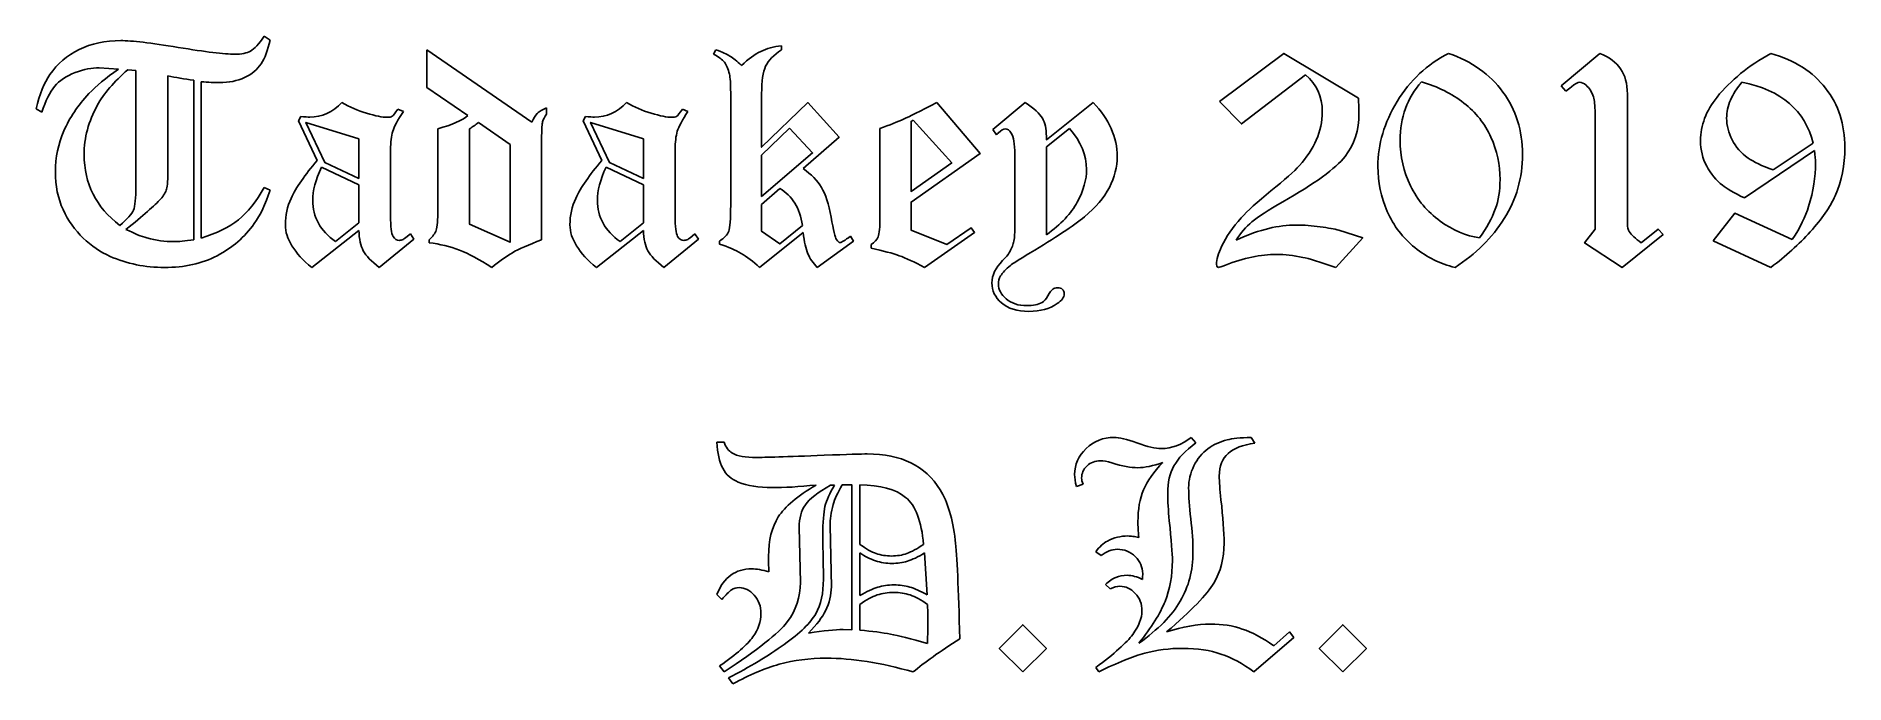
# Model space of a CAD drawing. Extents: x 1.5 to 13.7, y 6.1 to 10.5.
import ezdxf

# ---------------------------------------------------------------- set-up
doc = ezdxf.new("R2010")
doc.units = 0
doc.layers.add('Layer_1', color=7, linetype='CONTINUOUS')

msp = doc.modelspace()

# ---------------------------------------------------------------- linework, layer by layer
at = {"layer": 'Layer_1', "color": 7}
for points in [[(3.067371, 10.46663), (3.105738, 10.43963)], [(3.067371, 10.46611), (3.067371, 10.46663)], [(4.157212, 10.37538), (4.861306, 9.89112)], [(4.432007, 9.93479), (4.157213, 10.12248), (4.157212, 10.37538)], [(6.079723, 10.34527), (6.095277, 10.37537)], [(6.533916, 10.40234), (6.533916, 10.37534)], [(9.470577, 10.028), (9.901951, 10.35153), (10.401764, 10.05081)], [(11.761214, 10.13377), (12.020453, 10.35153)], [(2.090558, 10.24653), (1.959901, 10.25353)], [(2.206697, 10.23643), (2.151738, 10.24143)], [(2.206697, 9.46164), (2.206697, 10.23643)], [(2.421347, 10.20013), (2.421347, 9.58003)], [(10.04811, 10.20821), (9.617773, 9.87846), (9.470577, 10.028)], [(2.595559, 9.10093), (2.595556, 10.17113)], [(2.643256, 10.16148), (2.643256, 9.11311)], [(6.193793, 9.33427), (6.193793, 10.08813)], [(6.401186, 10.07981), (6.401186, 9.72206), (6.710199, 10.02174), (6.920701, 9.78946), (6.680127, 9.57896)], [(11.792327, 10.09851), (11.761214, 10.13377)], [(12.205035, 10.07881), (12.205035, 9.21088)], [(1.576228, 9.95696), (1.537861, 9.97976)], [(3.962262, 9.97677), (3.962264, 9.97719)], [(3.962264, 9.97719), (3.999594, 9.96269)], [(4.959816, 9.98652), (4.959816, 9.94402)], [(5.870263, 9.97677), (5.870264, 9.97719)], [(5.870264, 9.97719), (5.907594, 9.96269)], [(7.575021, 10.02178), (7.867442, 9.68062), (7.402886, 9.35501), (7.402886, 9.16629), (7.64346, 9.07089), (7.806262, 9.18184), (7.829075, 9.15074), (7.493101, 8.91639)], [(7.950399, 9.84031), (8.16816, 10.02178)], [(8.310223, 9.79468), (8.310223, 9.77188), (8.624421, 10.02179)], [(12.298355, 9.08128), (12.411384, 9.17358), (12.444564, 9.13828), (12.170808, 8.91637), (11.918827, 9.08125), (11.988307, 9.17355), (11.988307, 9.95023)], [(3.422009, 9.63371), (3.297574, 9.89917), (3.312091, 9.92817)], [(4.230837, 9.30223), (4.230837, 9.84559)], [(4.443413, 9.84651), (4.443413, 9.20567), (4.715095, 9.08539), (4.715095, 9.74076)], [(4.715095, 9.74076), (4.502519, 9.88801)], [(5.330009, 9.63371), (5.205574, 9.89917), (5.220091, 9.92817)], [(7.194457, 9.25442), (7.194457, 9.84756)], [(7.975291, 9.80615), (7.950399, 9.84031)], [(8.465766, 9.84757), (8.310223, 9.72417)], [(3.913527, 9.70449), (3.913527, 9.26275)], [(4.926635, 9.79992), (4.926635, 9.10205)], [(5.821527, 9.70449), (5.821527, 9.26275)], [(8.310223, 9.72417), (8.310223, 9.13518)], [(13.459704, 9.70036), (12.989962, 9.38202)], [(13.182876, 9.56961), (13.450416, 9.75009)], [(3.700951, 9.47115), (3.450008, 9.58833)], [(5.608951, 9.47115), (5.358008, 9.58833)], [(8.098689, 9.17986), (8.098689, 9.67552)], [(3.54437, 9.08955), (3.700951, 9.21606), (3.700951, 9.47115)], [(5.45237, 9.08955), (5.608951, 9.21606), (5.608951, 9.47115)], [(3.067371, 9.4522), (3.105738, 9.4335)], [(6.523547, 9.4463), (6.401186, 9.33842)], [(6.401186, 9.33842), (6.401186, 9.15903), (6.523547, 9.07403), (6.674943, 9.19846)], [(12.779505, 9.09578), (12.925716, 9.28035), (13.310427, 9.10407)], [(3.700951, 9.165), (3.385716, 8.91613)], [(4.046257, 9.14113), (4.06907, 9.10693), (3.837829, 8.91613)], [(4.17173, 9.08239), (4.17173, 9.10209)], [(5.60895, 9.165), (5.293716, 8.91613)], [(5.954257, 9.14113), (5.97707, 9.10693), (5.745829, 8.91613)], [(6.680126, 9.15067), (6.386668, 8.91632)], [(6.996398, 9.12579), (7.0161, 9.09259), (6.774489, 8.91631)], [(10.270018, 9.16632), (10.430747, 9.11442), (10.250316, 8.91636)], [(13.167278, 8.91639), (12.779505, 9.09578)], [(6.119133, 9.07292), (6.119133, 9.09262)], [(7.135351, 9.04499), (7.135351, 9.07089)], [(9.281596, 7.77732), (9.311668, 7.74002)], [(9.682899, 7.77732), (9.682903, 7.77643)], [(9.682903, 7.77643), (9.706753, 7.73913)], [(6.101256, 7.74532), (6.149993, 7.74532)], [(6.101272, 7.74508), (6.101256, 7.74532)], [(6.890387, 7.45778), (6.863426, 7.45778)], [(6.947417, 6.48858), (7.006524, 6.48758), (7.006524, 7.45817), (6.94119, 7.45809)], [(7.059403, 7.45813), (7.059403, 7.0599)], [(8.555727, 7.46301), (8.511138, 7.44741)], [(6.652924, 7.17365), (6.661224, 6.80553)], [(6.860308, 7.18329), (6.868608, 6.77473)], [(7.059404, 7.00291), (7.059403, 6.7177)], [(7.511516, 6.7219), (7.493888, 7.00291)], [(8.677052, 6.98558), (8.640759, 7.01048)], [(8.737199, 6.76127), (8.70609, 6.79137)], [(6.134451, 6.69031), (6.101268, 6.72351)], [(7.059403, 6.65756), (7.059403, 6.48439)], [(9.835335, 6.37965), (9.93903, 6.47295), (9.969102, 6.43665), (9.700531, 6.2054)], [(6.150005, 6.20513), (6.119933, 6.24553)], [(8.6615, 6.20547), (8.640761, 6.23447)], [(6.2091, 6.12529), (6.179028, 6.16469)]]:
    msp.add_lwpolyline(points, dxfattribs=at)
for points in [[(6.53391, 10.40237)], [(11.005277, 10.35153)], [(10.82484, 10.16073)], [(7.57502, 10.02178)], [(3.700951, 9.77913), (3.346312, 9.88801), (3.472821, 9.62048), (3.700951, 9.51367)], [(5.608951, 9.77913), (5.254312, 9.88801), (5.380821, 9.62048), (5.608951, 9.51367)], [(6.588875, 9.85068), (6.401186, 9.66921), (6.401186, 9.39234), (6.742345, 9.68373)], [(7.417403, 9.90253), (7.402886, 9.89553), (7.402886, 9.42579), (7.675606, 9.61659)], [(8.152355, 6.20544), (7.994738, 6.36306), (8.152355, 6.52172), (8.31101, 6.36306)], [(10.296781, 6.20544), (10.139164, 6.36306), (10.296781, 6.52172), (10.455436, 6.36306)]]:
    msp.add_lwpolyline(points, close=True, dxfattribs=at)
for points in [[(1.826134, 10.37691), (1.907708, 10.416977), (2.000689, 10.43701), (2.105076, 10.43701)], [(2.105076, 10.43701), (2.177663, 10.43701), (2.3059, 10.42181), (2.489787, 10.39141)], [(2.975082, 10.36651), (2.999969, 10.381043), (3.030732, 10.414243), (3.067371, 10.46611)], [(3.105738, 10.43963), (3.09122, 10.372577), (3.071173, 10.319693), (3.045595, 10.28098)], [(1.629113, 10.20893), (1.678887, 10.281517), (1.744561, 10.33751), (1.826134, 10.37691)], [(2.489787, 10.39141), (2.673673, 10.36101), (2.800182, 10.34581), (2.869313, 10.34581)], [(2.869313, 10.34581), (2.91563, 10.34581), (2.950886, 10.35271), (2.975082, 10.36651)], [(6.151273, 10.29237), (6.136755, 10.311703), (6.112905, 10.329337), (6.079723, 10.34527)], [(6.095277, 10.37537), (6.136755, 10.36017), (6.167863, 10.346003), (6.188603, 10.33287)], [(6.188603, 10.33287), (6.210033, 10.320403), (6.236303, 10.29967), (6.267412, 10.27067)], [(6.267412, 10.27067), (6.312346, 10.313537), (6.354862, 10.344637), (6.394957, 10.36397)], [(6.394957, 10.36397), (6.435744, 10.384037), (6.482061, 10.396837), (6.53391, 10.40237)], [(6.533916, 10.37534), (6.481377, 10.34074), (6.446121, 10.3041), (6.428147, 10.26542)], [(10.662044, 10.02904), (10.748457, 10.170067), (10.862868, 10.277563), (11.005277, 10.35153)], [(11.005273, 10.35153), (11.162199, 10.297597), (11.284214, 10.211183), (11.371318, 10.09229)], [(12.020453, 10.35153), (12.08336, 10.32593), (12.129677, 10.291363), (12.159405, 10.24783)], [(12.806419, 10.05808), (12.89698, 10.17076), (13.017267, 10.26858), (13.16728, 10.35154)], [(13.16728, 10.35154), (13.326971, 10.30594), (13.449332, 10.227823), (13.534363, 10.11719)], [(1.537861, 9.97976), (1.561365, 10.077927), (1.591783, 10.154317), (1.629113, 10.20893)], [(1.799173, 10.22243), (1.740412, 10.19963), (1.694441, 10.168863), (1.661258, 10.13013)], [(1.959901, 10.25353), (1.91151, 10.256197), (1.857934, 10.24583), (1.799173, 10.22243)], [(1.891462, 10.08165), (1.938471, 10.13145), (2.004836, 10.18641), (2.090558, 10.24653)], [(2.151738, 10.24143), (2.059103, 10.16193), (1.99101, 10.08243), (1.947458, 10.00293)], [(2.595556, 10.17113), (2.529882, 10.18013), (2.471812, 10.189797), (2.421347, 10.20013)], [(2.93464, 10.18868), (2.886249, 10.166547), (2.830253, 10.15548), (2.766654, 10.15548)], [(3.045595, 10.28098), (3.020708, 10.242247), (2.983723, 10.21148), (2.93464, 10.18868)], [(6.185493, 10.21257), (6.177889, 10.24717), (6.166482, 10.27377), (6.151273, 10.29237)], [(6.193793, 10.08813), (6.193793, 10.147597), (6.191026, 10.189077), (6.185493, 10.21257)], [(6.428147, 10.26542), (6.410173, 10.22742), (6.401186, 10.16555), (6.401186, 10.07981)], [(10.160101, 9.96038), (10.160101, 10.06062), (10.122771, 10.14323), (10.04811, 10.20821)], [(12.159405, 10.24783), (12.189825, 10.204297), (12.205035, 10.147957), (12.205035, 10.07881)], [(1.661258, 10.13013), (1.628766, 10.091397), (1.600423, 10.033673), (1.576228, 9.95696)], [(1.723475, 9.83174), (1.761497, 9.918847), (1.817493, 10.00215), (1.891462, 10.08165)], [(2.766654, 10.15548), (2.73278, 10.15548), (2.691647, 10.15748), (2.643256, 10.16148)], [(10.824842, 10.16073), (10.729442, 10.052197), (10.681742, 9.92154), (10.681742, 9.76876)], [(11.108967, 10.01867), (11.028084, 10.081603), (10.933375, 10.128957), (10.82484, 10.16073)], [(11.371318, 10.09229), (11.458423, 9.974077), (11.501975, 9.83478), (11.501975, 9.6744)], [(11.829657, 10.12751), (11.815137, 10.115777), (11.802694, 10.10611), (11.792327, 10.09851)], [(11.886687, 10.15761), (11.87286, 10.15761), (11.85385, 10.147577), (11.829657, 10.12751)], [(11.928167, 10.13791), (11.912267, 10.151043), (11.89844, 10.15761), (11.886687, 10.15761)], [(11.977937, 10.05911), (11.966877, 10.09231), (11.950287, 10.118577), (11.928167, 10.13791)], [(12.973416, 10.15866), (12.939543, 10.118527), (12.913963, 10.07843), (12.896676, 10.03837)], [(13.450416, 9.75009), (13.397183, 9.968543), (13.238183, 10.104733), (12.973416, 10.15866)], [(13.534363, 10.11719), (13.620084, 10.00727), (13.662945, 9.874883), (13.662945, 9.72003)], [(1.947458, 10.00293), (1.888697, 9.895777), (1.859317, 9.785513), (1.859317, 9.67214)], [(3.372234, 9.92417), (3.453808, 9.92417), (3.525704, 9.95667), (3.587921, 10.02167)], [(3.587921, 10.02167), (3.638386, 9.991937), (3.693345, 9.96807), (3.752797, 9.95007)], [(3.752797, 9.95007), (3.81294, 9.93207), (3.858912, 9.92307), (3.890712, 9.92307)], [(3.923895, 9.93007), (3.9315, 9.935403), (3.944289, 9.95097), (3.962262, 9.97677)], [(3.999594, 9.96269), (3.962264, 9.904623), (3.938414, 9.860033), (3.928044, 9.82892)], [(4.861306, 9.89112), (4.872366, 9.91672), (4.884464, 9.936087), (4.897599, 9.94922)], [(4.897599, 9.94922), (4.911425, 9.962353), (4.932164, 9.974787), (4.959816, 9.98652)], [(4.959816, 9.94402), (4.94599, 9.925353), (4.937003, 9.90842), (4.932855, 9.89322)], [(5.280235, 9.92417), (5.361809, 9.92417), (5.433705, 9.95667), (5.495922, 10.02167)], [(5.495922, 10.02167), (5.546387, 9.991937), (5.601346, 9.96807), (5.660798, 9.95007)], [(5.660798, 9.95007), (5.720941, 9.93207), (5.766913, 9.92307), (5.798713, 9.92307)], [(5.831896, 9.93007), (5.8395, 9.935403), (5.852289, 9.95097), (5.870263, 9.97677)], [(5.907594, 9.96269), (5.870264, 9.904623), (5.846414, 9.860033), (5.836044, 9.82892)], [(7.356222, 9.91186), (7.387331, 9.926393), (7.460264, 9.963033), (7.57502, 10.02178)], [(8.16816, 10.02178), (8.227612, 9.981713), (8.265979, 9.9468), (8.283262, 9.91704)], [(8.624421, 10.02179), (8.731573, 9.909103), (8.785149, 9.78847), (8.785149, 9.65989)], [(10.119661, 9.77061), (10.146621, 9.830077), (10.160101, 9.893333), (10.160101, 9.96038)], [(10.405864, 9.95023), (10.405864, 9.836857), (10.374754, 9.740073), (10.312534, 9.65988)], [(10.401764, 10.05081), (10.404497, 10.010743), (10.405864, 9.977217), (10.405864, 9.95023)], [(10.532425, 9.59351), (10.532425, 9.742837), (10.575631, 9.888013), (10.662044, 10.02904)], [(11.290434, 9.7895), (11.250341, 9.88006), (11.189852, 9.95645), (11.108967, 10.01867)], [(11.988307, 9.95023), (11.988307, 10.002763), (11.98485, 10.039057), (11.977937, 10.05911)], [(12.695465, 9.7667), (12.695465, 9.86832), (12.73245, 9.965447), (12.806419, 10.05808)], [(12.896676, 10.03837), (12.879396, 9.998303), (12.870756, 9.95786), (12.870756, 9.91704)], [(1.666442, 9.55799), (1.666442, 9.65339), (1.685453, 9.74464), (1.723475, 9.83174)], [(3.312091, 9.92817), (3.339052, 9.925503), (3.359099, 9.92417), (3.372234, 9.92417)], [(3.890712, 9.92307), (3.90523, 9.92307), (3.916291, 9.925403), (3.923895, 9.93007)], [(3.928044, 9.82892), (3.918366, 9.79852), (3.913527, 9.757043), (3.913527, 9.70449)], [(4.230837, 9.84559), (4.325546, 9.871857), (4.392602, 9.90159), (4.432007, 9.93479)], [(4.502519, 9.88801), (4.483162, 9.872143), (4.46346, 9.85831), (4.443413, 9.84651)], [(4.932855, 9.89322), (4.928708, 9.87802), (4.926635, 9.84692), (4.926635, 9.79992)], [(5.220091, 9.92817), (5.247052, 9.925503), (5.2671, 9.92417), (5.280235, 9.92417)], [(5.798713, 9.92307), (5.813231, 9.92307), (5.824292, 9.925403), (5.831896, 9.93007)], [(5.836044, 9.82892), (5.826366, 9.79852), (5.821527, 9.757043), (5.821527, 9.70449)], [(7.194457, 9.84756), (7.25944, 9.871093), (7.313362, 9.892527), (7.356222, 9.91186)], [(8.034398, 9.84555), (8.022646, 9.84555), (8.007438, 9.83655), (7.988772, 9.81855)], [(8.074839, 9.81655), (8.062396, 9.835883), (8.048916, 9.84555), (8.034398, 9.84555)], [(8.283262, 9.91704), (8.301236, 9.887307), (8.310223, 9.84652), (8.310223, 9.79468)], [(8.579831, 9.57381), (8.579831, 9.667137), (8.541809, 9.75839), (8.465766, 9.84757)], [(12.870756, 9.91704), (12.870756, 9.867973), (12.882853, 9.819583), (12.907046, 9.77187)], [(7.988772, 9.81855), (7.986006, 9.815883), (7.981512, 9.81175), (7.975291, 9.80615)], [(8.098689, 9.67552), (8.098689, 9.744653), (8.090739, 9.791663), (8.074839, 9.81655)], [(10.006632, 9.59952), (10.055712, 9.65412), (10.093388, 9.71115), (10.119661, 9.77061)], [(10.681742, 9.76876), (10.681742, 9.660913), (10.704902, 9.55929), (10.751222, 9.46389)], [(11.351614, 9.50537), (11.351614, 9.604917), (11.331221, 9.699627), (11.290434, 9.7895)], [(12.736945, 9.5956), (12.709292, 9.647467), (12.695465, 9.7045), (12.695465, 9.7667)], [(12.907046, 9.77187), (12.931933, 9.724137), (12.96788, 9.68335), (13.014889, 9.64951)], [(13.467004, 9.61736), (13.467004, 9.638827), (13.464571, 9.666493), (13.459704, 9.70036)], [(13.662945, 9.72003), (13.662945, 9.603203), (13.641168, 9.49536), (13.597615, 9.3965)], [(1.859317, 9.67214), (1.859317, 9.47858), (1.938817, 9.320617), (2.097817, 9.19825)], [(2.421347, 9.58003), (2.421347, 9.507443), (2.418237, 9.461127), (2.412017, 9.44108)], [(3.246763, 9.37965), (3.280637, 9.452237), (3.339052, 9.536923), (3.422009, 9.63371)], [(3.450008, 9.58833), (3.411294, 9.50399), (3.391938, 9.43002), (3.391938, 9.36642)], [(5.154763, 9.37965), (5.188637, 9.452237), (5.247052, 9.536923), (5.330009, 9.63371)], [(5.358008, 9.58833), (5.319294, 9.50399), (5.299938, 9.43002), (5.299938, 9.36642)], [(6.680127, 9.57896), (6.73474, 9.540227), (6.775527, 9.498057), (6.802488, 9.45245)], [(8.785149, 9.65989), (8.785149, 9.590757), (8.767521, 9.521627), (8.732264, 9.4525)], [(9.815832, 9.42946), (9.907776, 9.50412), (9.971376, 9.560807), (10.006632, 9.59952)], [(10.312534, 9.65988), (10.250314, 9.579687), (10.111016, 9.47841), (9.89464, 9.35605)], [(10.595675, 9.29176), (10.553508, 9.38854), (10.532425, 9.489123), (10.532425, 9.59351)], [(11.501975, 9.6744), (11.501975, 9.51678), (11.461188, 9.373333), (11.379614, 9.24406)], [(12.842715, 9.46702), (12.800548, 9.500887), (12.765292, 9.543747), (12.736945, 9.5956)], [(13.014889, 9.64951), (13.050142, 9.62391), (13.106138, 9.597277), (13.182876, 9.56961)], [(13.420344, 9.32494), (13.451451, 9.425873), (13.467004, 9.523347), (13.467004, 9.61736)], [(1.71829, 9.30393), (1.683725, 9.37859), (1.666442, 9.463277), (1.666442, 9.55799)], [(2.190106, 9.30091), (2.201166, 9.327177), (2.206697, 9.380753), (2.206697, 9.46164)], [(8.517614, 9.35501), (8.559092, 9.43175), (8.579831, 9.504683), (8.579831, 9.57381)], [(10.751222, 9.46389), (10.797542, 9.36849), (10.863561, 9.289683), (10.94928, 9.22747)], [(11.319474, 9.30628), (11.340901, 9.366413), (11.351614, 9.432777), (11.351614, 9.50537)], [(12.989962, 9.38202), (12.918067, 9.417287), (12.868984, 9.44562), (12.842715, 9.46702)], [(2.371576, 9.37468), (2.332863, 9.331813), (2.255437, 9.264063), (2.139298, 9.17143)], [(2.412017, 9.44108), (2.406484, 9.421747), (2.393003, 9.399613), (2.371576, 9.37468)], [(2.894199, 9.23547), (2.956416, 9.285937), (3.01414, 9.35818), (3.067371, 9.4522)], [(3.105738, 9.4335), (3.07532, 9.340867), (3.040064, 9.266553), (2.999968, 9.21056)], [(3.208396, 9.20233), (3.208396, 9.265263), (3.221185, 9.32437), (3.246763, 9.37965)], [(3.391938, 9.36642), (3.391938, 9.254427), (3.442749, 9.162137), (3.54437, 9.08955)], [(5.116396, 9.20233), (5.116396, 9.265263), (5.129185, 9.32437), (5.154763, 9.37965)], [(5.299938, 9.36642), (5.299938, 9.254427), (5.350749, 9.162137), (5.45237, 9.08955)], [(6.674943, 9.19846), (6.656969, 9.3146), (6.606504, 9.397213), (6.523547, 9.4463)], [(6.802488, 9.45245), (6.83014, 9.407517), (6.85157, 9.34115), (6.866779, 9.25335)], [(8.310223, 9.13518), (8.407697, 9.205693), (8.476827, 9.27897), (8.517614, 9.35501)], [(8.732264, 9.4525), (8.697007, 9.38406), (8.641703, 9.31873), (8.566351, 9.25651)], [(9.616737, 9.24902), (9.657523, 9.29462), (9.723889, 9.354767), (9.815832, 9.42946)], [(9.89464, 9.35605), (9.797166, 9.300717), (9.728381, 9.256127), (9.688286, 9.22228)], [(13.597615, 9.3965), (13.564435, 9.321147), (13.509131, 9.240957), (13.431702, 9.15593)], [(1.853095, 9.11313), (1.798481, 9.165663), (1.753546, 9.229263), (1.71829, 9.30393)], [(2.097817, 9.19825), (2.148282, 9.24045), (2.179045, 9.27467), (2.190106, 9.30091)], [(2.643256, 9.11311), (2.748334, 9.14491), (2.831982, 9.185697), (2.894199, 9.23547)], [(3.913527, 9.26275), (3.913527, 9.18947), (3.919058, 9.143497), (3.930118, 9.12483)], [(4.21943, 9.16639), (4.227035, 9.188523), (4.230837, 9.233803), (4.230837, 9.30223)], [(5.821527, 9.26275), (5.821527, 9.18947), (5.827058, 9.143497), (5.838118, 9.12483)], [(6.180313, 9.15902), (6.189299, 9.182553), (6.193793, 9.24097), (6.193793, 9.33427)], [(6.866779, 9.25335), (6.881988, 9.16625), (6.894085, 9.11613), (6.903072, 9.10299)], [(7.182014, 9.12169), (7.190309, 9.142423), (7.194457, 9.186667), (7.194457, 9.25442)], [(8.566351, 9.25651), (8.490999, 9.194977), (8.369329, 9.114097), (8.201342, 9.01387)], [(9.485043, 9.05719), (9.515461, 9.12219), (9.559358, 9.186133), (9.616737, 9.24902)], [(9.688286, 9.22228), (9.648881, 9.18908), (9.613279, 9.148293), (9.581479, 9.09992)], [(10.780253, 9.04911), (10.700062, 9.11411), (10.638536, 9.194993), (10.595675, 9.29176)], [(10.94928, 9.22747), (11.035693, 9.16527), (11.123835, 9.127593), (11.213704, 9.11444)], [(11.379614, 9.24406), (11.298731, 9.11548), (11.188814, 9.006253), (11.049862, 8.91638)], [(11.213704, 9.11444), (11.263477, 9.18288), (11.298734, 9.246827), (11.319474, 9.30628)], [(13.310427, 9.10407), (13.362967, 9.18357), (13.399606, 9.257193), (13.420344, 9.32494)], [(2.033525, 8.99077), (1.967851, 9.01977), (1.907707, 9.060557), (1.853095, 9.11313)], [(2.139298, 9.17143), (2.197367, 9.143097), (2.244376, 9.124097), (2.280324, 9.11443)], [(2.280324, 9.11443), (2.342541, 9.09783), (2.402339, 9.08953), (2.459717, 9.08953)], [(2.459717, 9.08953), (2.490135, 9.08953), (2.535415, 9.09333), (2.595559, 9.10093)], [(2.999968, 9.21056), (2.935677, 9.12), (2.85272, 9.048103), (2.751099, 8.99487)], [(3.385716, 8.91613), (3.267503, 9.012917), (3.208396, 9.108317), (3.208396, 9.20233)], [(3.731023, 9.02709), (3.713049, 9.06029), (3.703025, 9.10626), (3.700951, 9.165)], [(3.930118, 9.12483), (3.94187, 9.10683), (3.955696, 9.09783), (3.971596, 9.09783)], [(3.971596, 9.09783), (3.979892, 9.09783), (3.988533, 9.09983), (3.99752, 9.10383)], [(3.99752, 9.10383), (4.003054, 9.107163), (4.019299, 9.119597), (4.046257, 9.14113)], [(4.17173, 9.10209), (4.196617, 9.12349), (4.212517, 9.144923), (4.21943, 9.16639)], [(4.926635, 9.10205), (4.838839, 9.06885), (4.773511, 9.039817), (4.73065, 9.01495)], [(5.293716, 8.91613), (5.175503, 9.012917), (5.116396, 9.108317), (5.116396, 9.20233)], [(5.639022, 9.02709), (5.621048, 9.06029), (5.611024, 9.10626), (5.60895, 9.165)], [(5.838118, 9.12483), (5.84987, 9.10683), (5.863696, 9.09783), (5.879596, 9.09783)], [(5.879596, 9.09783), (5.887892, 9.09783), (5.896533, 9.09983), (5.90552, 9.10383)], [(5.90552, 9.10383), (5.911054, 9.107163), (5.927299, 9.119597), (5.954257, 9.14113)], [(6.119133, 9.09262), (6.150933, 9.114087), (6.171326, 9.13622), (6.180313, 9.15902)], [(6.711235, 9.00861), (6.697409, 9.041077), (6.68704, 9.08843), (6.680126, 9.15067)], [(6.903072, 9.10299), (6.912059, 9.089857), (6.920354, 9.08329), (6.927959, 9.08329)], [(6.927959, 9.08329), (6.936254, 9.08329), (6.959067, 9.097457), (6.996398, 9.12579)], [(7.135351, 9.07089), (7.158856, 9.08469), (7.17441, 9.101623), (7.182014, 9.12169)], [(8.090389, 9.08446), (8.095923, 9.10726), (8.098689, 9.13906), (8.098689, 9.17986)], [(9.581479, 9.09992), (9.665818, 9.137253), (9.739097, 9.163187), (9.801314, 9.17772)], [(9.801314, 9.17772), (9.864223, 9.19292), (9.926094, 9.20052), (9.986929, 9.20052)], [(9.986929, 9.20052), (10.038777, 9.20052), (10.091662, 9.19672), (10.145584, 9.18912)], [(10.145584, 9.18912), (10.200197, 9.18152), (10.241675, 9.17392), (10.270018, 9.16632)], [(12.205035, 9.21088), (12.205035, 9.18668), (12.209182, 9.168713), (12.217475, 9.15698)], [(12.217475, 9.15698), (12.231995, 9.135513), (12.258955, 9.11028), (12.298355, 9.08128)], [(13.431702, 9.15593), (13.354967, 9.07159), (13.266826, 8.991743), (13.167278, 8.91639)], [(2.398534, 8.91607), (2.268568, 8.91607), (2.146899, 8.94097), (2.033525, 8.99077)], [(2.751099, 8.99487), (2.649477, 8.942337), (2.531955, 8.91607), (2.398534, 8.91607)], [(3.837829, 8.91613), (3.784598, 8.957597), (3.748996, 8.994583), (3.731023, 9.02709)], [(4.374974, 9.03259), (4.312065, 9.05679), (4.244317, 9.07339), (4.17173, 9.08239)], [(4.591698, 8.91645), (4.510124, 8.969717), (4.437882, 9.00843), (4.374974, 9.03259)], [(4.73065, 9.01495), (4.687789, 8.99075), (4.641472, 8.957917), (4.591698, 8.91645)], [(5.745829, 8.91613), (5.692598, 8.957597), (5.656996, 8.994583), (5.639022, 9.02709)], [(6.264307, 9.01072), (6.225593, 9.03352), (6.177202, 9.054253), (6.119133, 9.07292)], [(6.386668, 8.91632), (6.344498, 8.956453), (6.303711, 8.98792), (6.264307, 9.01072)], [(6.774489, 8.91631), (6.746146, 8.94531), (6.725061, 8.976077), (6.711235, 9.00861)], [(7.324077, 8.99519), (7.279834, 9.011123), (7.216925, 9.027723), (7.135351, 9.04499)], [(7.493101, 8.91639), (7.424662, 8.953057), (7.368321, 8.979323), (7.324077, 8.99519)], [(8.016765, 8.96206), (8.039579, 8.985527), (8.05375, 9.002127), (8.05928, 9.01186)], [(8.05928, 9.01186), (8.074489, 9.038127), (8.084859, 9.062327), (8.090389, 9.08446)], [(8.201342, 9.01387), (8.128064, 8.969603), (8.084166, 8.941603), (8.069649, 8.92987)], [(9.450823, 8.93586), (9.450823, 8.96906), (9.46223, 9.009503), (9.485043, 9.05719)], [(9.853162, 9.00346), (9.748084, 9.00346), (9.633673, 8.979593), (9.509929, 8.93186)], [(10.029444, 8.98376), (9.967227, 8.996893), (9.908466, 9.00346), (9.853162, 9.00346)], [(10.250316, 8.91636), (10.142473, 8.953693), (10.068849, 8.97616), (10.029444, 8.98376)], [(11.049862, 8.91638), (10.951005, 8.939913), (10.861136, 8.984157), (10.780253, 9.04911)], [(7.945215, 8.81274), (7.945215, 8.863873), (7.969065, 8.913647), (8.016765, 8.96206)], [(8.003284, 8.85937), (7.993606, 8.84277), (7.988767, 8.824103), (7.988767, 8.80337)], [(8.069649, 8.92987), (8.03854, 8.90567), (8.016418, 8.88217), (8.003284, 8.85937)], [(9.454973, 8.92026), (9.452207, 8.923593), (9.450823, 8.928793), (9.450823, 8.93586)], [(9.464303, 8.91626), (9.460157, 8.91626), (9.457047, 8.917593), (9.454973, 8.92026)], [(9.509929, 8.93186), (9.48366, 8.92146), (9.468451, 8.91626), (9.464303, 8.91626)], [(8.009506, 8.67897), (7.966646, 8.716303), (7.945215, 8.760893), (7.945215, 8.81274)], [(7.988767, 8.80337), (7.988767, 8.768103), (8.006049, 8.735603), (8.040615, 8.70587)], [(8.320593, 8.72667), (8.333036, 8.748803), (8.343751, 8.763303), (8.352739, 8.77017)], [(8.352739, 8.77017), (8.361725, 8.777103), (8.372441, 8.78057), (8.384885, 8.78057)], [(8.430511, 8.73907), (8.430511, 8.716937), (8.414265, 8.69517), (8.381774, 8.67377)], [(8.384885, 8.78057), (8.398711, 8.78057), (8.409772, 8.77677), (8.418068, 8.76917)], [(8.418068, 8.76917), (8.426363, 8.76157), (8.430511, 8.751537), (8.430511, 8.73907)], [(8.193048, 8.62197), (8.113548, 8.62197), (8.052367, 8.64097), (8.009506, 8.67897)], [(8.040615, 8.70587), (8.075871, 8.67547), (8.122189, 8.66027), (8.179567, 8.66027)], [(8.179567, 8.66027), (8.221045, 8.66027), (8.255264, 8.667537), (8.282226, 8.68207)], [(8.381774, 8.67377), (8.332, 8.639237), (8.269091, 8.62197), (8.193048, 8.62197)], [(8.282226, 8.68207), (8.29536, 8.689003), (8.308149, 8.70387), (8.320593, 8.72667)], [(8.577503, 7.70252), (8.629351, 7.75232), (8.691568, 7.77722), (8.764155, 7.77722)], [(8.764155, 7.77722), (8.797338, 7.77722), (8.848494, 7.764787), (8.917625, 7.73992)], [(9.080427, 7.70262), (9.15094, 7.70262), (9.217996, 7.72752), (9.281596, 7.77732)], [(9.392551, 7.70062), (9.431265, 7.728287), (9.474125, 7.74832), (9.521134, 7.76072)], [(9.521134, 7.76072), (9.55639, 7.76972), (9.610312, 7.775253), (9.682899, 7.77732)], [(6.140676, 7.56984), (6.118554, 7.612707), (6.105419, 7.67112), (6.101272, 7.74508)], [(6.149993, 7.74532), (6.161053, 7.710787), (6.179373, 7.686253), (6.204952, 7.67172)], [(6.204952, 7.67172), (6.238134, 7.652387), (6.292056, 7.64272), (6.366717, 7.64272)], [(6.366717, 7.64272), (6.414417, 7.64272), (6.565812, 7.647553), (6.820904, 7.65722)], [(6.820904, 7.65722), (6.975064, 7.66322), (7.071156, 7.66622), (7.109178, 7.66622)], [(7.109178, 7.66622), (7.223934, 7.66622), (7.321408, 7.64652), (7.401599, 7.60712)], [(8.499731, 7.52831), (8.499731, 7.59537), (8.525655, 7.65344), (8.577503, 7.70252)], [(8.917625, 7.73992), (8.987446, 7.715053), (9.041714, 7.70262), (9.080427, 7.70262)], [(9.311668, 7.74002), (9.242538, 7.688153), (9.193801, 7.636997), (9.165458, 7.58655)], [(9.299225, 7.58655), (9.322729, 7.63495), (9.353838, 7.672973), (9.392551, 7.70062)], [(9.528397, 7.66963), (9.488992, 7.635763), (9.46929, 7.585297), (9.46929, 7.51823)], [(9.706753, 7.73913), (9.627253, 7.727397), (9.567801, 7.70423), (9.528397, 7.66963)], [(6.244371, 7.47754), (6.197363, 7.496873), (6.162797, 7.52764), (6.140676, 7.56984)], [(7.401599, 7.60712), (7.482482, 7.56772), (7.548156, 7.50723), (7.598621, 7.42565)], [(8.511138, 7.44741), (8.503533, 7.479877), (8.499731, 7.506843), (8.499731, 7.52831)], [(8.582691, 7.58641), (8.558495, 7.56361), (8.546397, 7.53631), (8.546397, 7.50451)], [(8.673943, 7.62061), (8.637995, 7.62061), (8.607578, 7.60921), (8.582691, 7.58641)], [(8.749641, 7.60611), (8.717841, 7.615777), (8.692608, 7.62061), (8.673943, 7.62061)], [(8.922813, 7.57391), (8.877187, 7.57391), (8.819463, 7.584643), (8.749641, 7.60611)], [(9.091837, 7.60921), (9.025471, 7.585677), (8.96913, 7.57391), (8.922813, 7.57391)], [(8.96118, 7.42567), (8.986758, 7.484403), (9.03031, 7.545583), (9.091837, 7.60921)], [(9.165458, 7.58655), (9.137806, 7.536083), (9.12398, 7.474903), (9.12398, 7.40301)], [(9.263968, 7.43931), (9.263968, 7.48911), (9.275721, 7.53819), (9.299225, 7.58655)], [(9.46929, 7.51823), (9.46929, 7.481563), (9.473092, 7.42868), (9.480696, 7.35958)], [(6.470428, 7.44024), (6.382632, 7.44024), (6.30728, 7.452673), (6.244371, 7.47754)], [(6.76596, 7.45784), (6.651895, 7.446107), (6.553384, 7.44024), (6.470428, 7.44024)], [(6.512943, 7.24422), (6.557186, 7.31266), (6.641525, 7.383867), (6.76596, 7.45784)], [(6.863426, 7.45778), (6.779087, 7.40938), (6.722746, 7.365137), (6.694402, 7.32505)], [(6.826096, 7.31468), (6.836465, 7.356147), (6.857896, 7.403847), (6.890387, 7.45778)], [(6.94119, 7.45809), (6.911464, 7.407623), (6.891417, 7.363723), (6.881047, 7.32639)], [(7.366342, 7.37513), (7.299286, 7.430463), (7.196973, 7.45813), (7.059403, 7.45813)], [(7.598621, 7.42565), (7.649086, 7.344077), (7.682615, 7.23174), (7.699206, 7.08864)], [(8.546397, 7.50451), (8.546397, 7.492777), (8.549507, 7.478943), (8.555727, 7.46301)], [(8.92385, 7.21205), (8.92385, 7.295697), (8.936293, 7.366903), (8.96118, 7.42567)], [(9.12398, 7.40301), (9.12398, 7.34981), (9.127436, 7.288283), (9.134349, 7.21843)], [(9.278485, 7.23191), (9.268807, 7.314177), (9.263968, 7.38331), (9.263968, 7.43931)], [(6.694402, 7.32505), (6.66675, 7.28565), (6.652924, 7.235183), (6.652924, 7.17365)], [(6.811579, 7.12077), (6.811579, 7.208563), (6.816418, 7.2732), (6.826096, 7.31468)], [(6.881047, 7.32639), (6.867221, 7.275257), (6.860308, 7.227557), (6.860308, 7.18329)], [(7.486629, 7.0599), (7.473495, 7.21544), (7.433399, 7.320517), (7.366342, 7.37513)], [(9.480696, 7.35958), (9.494522, 7.240673), (9.501435, 7.143543), (9.501435, 7.06819)], [(6.447615, 6.9798), (6.447615, 7.088333), (6.469391, 7.176473), (6.512943, 7.24422)], [(8.93007, 7.10628), (8.925923, 7.14848), (8.92385, 7.183737), (8.92385, 7.21205)], [(9.134349, 7.21843), (9.148175, 7.087083), (9.155088, 6.997907), (9.155088, 6.9509)], [(9.293002, 7.00689), (9.293002, 7.07533), (9.288163, 7.150337), (9.278485, 7.23191)], [(6.813649, 6.97663), (6.812269, 7.022963), (6.811579, 7.07101), (6.811579, 7.12077)], [(7.059403, 7.0599), (7.101573, 7.030167), (7.138212, 7.009767), (7.169321, 6.9987)], [(7.374638, 6.9987), (7.406438, 7.010433), (7.443768, 7.030833), (7.486629, 7.0599)], [(7.699206, 7.08864), (7.710958, 6.9884), (7.720982, 6.76753), (7.729278, 6.42603)], [(8.640759, 7.01048), (8.666337, 7.044347), (8.692606, 7.068213), (8.719568, 7.08208)], [(8.719568, 7.08208), (8.762428, 7.10488), (8.808055, 7.11628), (8.856446, 7.11628)], [(8.856446, 7.11628), (8.866815, 7.11628), (8.878222, 7.11528), (8.890666, 7.11328)], [(8.890666, 7.11328), (8.903109, 7.111947), (8.916244, 7.109613), (8.93007, 7.10628)], [(9.501435, 7.06819), (9.501435, 6.96657), (9.478622, 6.877393), (9.432996, 6.80066)], [(6.449685, 6.87507), (6.448305, 6.915137), (6.447615, 6.950047), (6.447615, 6.9798)], [(6.815719, 6.82627), (6.815719, 6.860137), (6.815029, 6.910257), (6.813649, 6.97663)], [(7.165173, 6.95001), (7.129225, 6.961743), (7.093969, 6.979377), (7.059404, 7.00291)], [(7.274054, 6.93241), (7.237414, 6.93241), (7.201121, 6.938277), (7.165173, 6.95001)], [(7.169321, 6.9987), (7.201121, 6.987633), (7.23534, 6.9821), (7.271979, 6.9821)], [(7.271979, 6.9821), (7.308619, 6.9821), (7.342838, 6.987633), (7.374638, 6.9987)], [(7.378786, 6.94691), (7.346986, 6.937243), (7.312075, 6.93241), (7.274054, 6.93241)], [(7.493888, 7.00291), (7.449645, 6.975977), (7.411278, 6.95731), (7.378786, 6.94691)], [(8.783858, 7.02708), (8.749293, 7.02708), (8.713691, 7.013247), (8.677052, 6.98558)], [(8.906219, 6.97838), (8.873036, 7.010847), (8.83225, 7.02708), (8.783858, 7.02708)], [(8.955993, 6.86327), (8.955993, 6.907537), (8.939402, 6.945907), (8.906219, 6.97838)], [(9.155088, 6.9509), (9.155088, 6.85066), (9.138842, 6.759753), (9.106351, 6.67818)], [(9.207972, 6.68025), (9.264659, 6.777037), (9.293002, 6.885917), (9.293002, 7.00689)], [(6.101268, 6.72351), (6.124773, 6.782977), (6.155881, 6.82653), (6.194594, 6.85417)], [(6.194594, 6.85417), (6.233998, 6.881837), (6.281007, 6.89567), (6.33562, 6.89567)], [(6.33562, 6.89567), (6.35152, 6.89567), (6.368803, 6.894003), (6.387468, 6.89067)], [(6.387468, 6.89067), (6.406825, 6.887337), (6.427564, 6.882137), (6.449685, 6.87507)], [(6.661224, 6.80553), (6.661224, 6.707363), (6.631844, 6.619223), (6.573083, 6.54111)], [(6.763871, 6.59503), (6.798436, 6.655897), (6.815719, 6.732977), (6.815719, 6.82627)], [(8.70609, 6.79137), (8.731668, 6.81417), (8.755172, 6.83007), (8.776603, 6.83907)], [(8.776603, 6.83907), (8.798034, 6.84807), (8.822921, 6.85257), (8.851264, 6.85257)], [(8.851264, 6.85257), (8.867855, 6.85257), (8.884792, 6.850237), (8.902075, 6.84557)], [(8.902075, 6.84557), (8.919358, 6.84157), (8.93664, 6.83467), (8.953923, 6.82487)], [(8.953923, 6.82487), (8.955303, 6.840803), (8.955993, 6.853603), (8.955993, 6.86327)], [(9.432996, 6.80066), (9.388061, 6.724613), (9.282291, 6.615387), (9.115687, 6.47298)], [(6.198742, 6.75461), (6.182842, 6.744277), (6.161412, 6.722843), (6.134451, 6.69031)], [(6.25059, 6.77021), (6.231925, 6.77021), (6.214642, 6.76501), (6.198742, 6.75461)], [(6.351175, 6.71941), (6.320757, 6.753277), (6.287229, 6.77021), (6.25059, 6.77021)], [(6.396801, 6.59809), (6.396801, 6.645823), (6.381592, 6.686263), (6.351175, 6.71941)], [(6.868608, 6.77473), (6.868608, 6.722197), (6.855474, 6.668623), (6.829204, 6.61401)], [(7.059403, 6.7177), (7.106412, 6.744633), (7.146508, 6.762967), (7.17969, 6.7727)], [(7.175542, 6.72076), (7.141668, 6.709027), (7.102955, 6.68796), (7.059403, 6.65756)], [(7.287534, 6.73836), (7.247438, 6.73836), (7.210108, 6.732493), (7.175542, 6.72076)], [(7.17969, 6.7727), (7.212873, 6.7831), (7.249166, 6.7883), (7.288571, 6.7883)], [(7.396414, 6.72076), (7.363231, 6.732493), (7.326938, 6.73836), (7.287534, 6.73836)], [(7.288571, 6.7883), (7.326593, 6.7883), (7.361849, 6.783467), (7.39434, 6.7738)], [(7.39434, 6.7738), (7.426832, 6.7648), (7.46589, 6.7475), (7.511516, 6.7219)], [(7.51359, 6.65756), (7.469347, 6.68796), (7.430288, 6.709027), (7.396414, 6.72076)], [(8.803564, 6.77887), (8.784207, 6.77887), (8.762086, 6.773003), (8.737199, 6.76127)], [(8.906223, 6.73117), (8.876497, 6.76297), (8.842277, 6.77887), (8.803564, 6.77887)], [(8.950812, 6.614), (8.950812, 6.661), (8.935949, 6.700057), (8.906223, 6.73117)], [(8.930068, 6.39716), (9.059342, 6.489107), (9.151977, 6.58347), (9.207972, 6.68025)], [(9.106351, 6.67818), (9.073859, 6.5973), (9.015098, 6.503627), (8.930068, 6.39716)], [(6.342879, 6.43944), (6.378827, 6.489907), (6.396801, 6.54279), (6.396801, 6.59809)], [(6.552332, 6.38971), (6.659484, 6.466443), (6.729997, 6.534883), (6.763871, 6.59503)], [(6.829204, 6.61401), (6.809156, 6.57321), (6.77148, 6.523433), (6.716176, 6.46468)], [(7.51566, 6.55806), (7.51566, 6.566327), (7.51497, 6.599493), (7.51359, 6.65756)], [(7.51359, 6.39629), (7.51497, 6.500677), (7.51566, 6.5546), (7.51566, 6.55806)], [(8.889631, 6.45638), (8.930418, 6.51238), (8.950812, 6.56492), (8.950812, 6.614)], [(6.119933, 6.24553), (6.232616, 6.324337), (6.306931, 6.388973), (6.342879, 6.43944)], [(6.573083, 6.54111), (6.514322, 6.463683), (6.373296, 6.35169), (6.150005, 6.20513)], [(6.716176, 6.46468), (6.817106, 6.48128), (6.894187, 6.489247), (6.947417, 6.48858)], [(7.059403, 6.48439), (7.143742, 6.477457), (7.212182, 6.468823), (7.264721, 6.45849)], [(7.264721, 6.45849), (7.317951, 6.448823), (7.400908, 6.42809), (7.51359, 6.39629)], [(8.640761, 6.23447), (8.765887, 6.327103), (8.848844, 6.401073), (8.889631, 6.45638)], [(9.115687, 6.47298), (9.224913, 6.508247), (9.323078, 6.52588), (9.410183, 6.52588)], [(9.410183, 6.52588), (9.489683, 6.52588), (9.560887, 6.514813), (9.623796, 6.49268)], [(9.623796, 6.49268), (9.687396, 6.47128), (9.757909, 6.433603), (9.835335, 6.37965)], [(6.179028, 6.16469), (6.320745, 6.23797), (6.44518, 6.312977), (6.552332, 6.38971)], [(7.729278, 6.42603), (7.594473, 6.340997), (7.490778, 6.26737), (7.418191, 6.20515)], [(8.969476, 6.33095), (8.889976, 6.309483), (8.787318, 6.267657), (8.6615, 6.20547)], [(9.225605, 6.36305), (9.135044, 6.36305), (9.049668, 6.35235), (8.969476, 6.33095)], [(9.480696, 6.32465), (9.408109, 6.35025), (9.323079, 6.36305), (9.225605, 6.36305)], [(9.700531, 6.2054), (9.627252, 6.26), (9.553974, 6.29975), (9.480696, 6.32465)], [(6.51915, 6.25595), (6.421676, 6.22895), (6.318326, 6.185397), (6.2091, 6.12529)], [(6.836458, 6.29745), (6.722393, 6.29745), (6.616623, 6.283617), (6.51915, 6.25595)], [(7.418191, 6.20515), (7.198356, 6.266683), (7.004445, 6.29745), (6.836458, 6.29745)]]:
    msp.add_open_spline(points, degree=3, dxfattribs=at)

doc.saveas('drawing.dxf')
